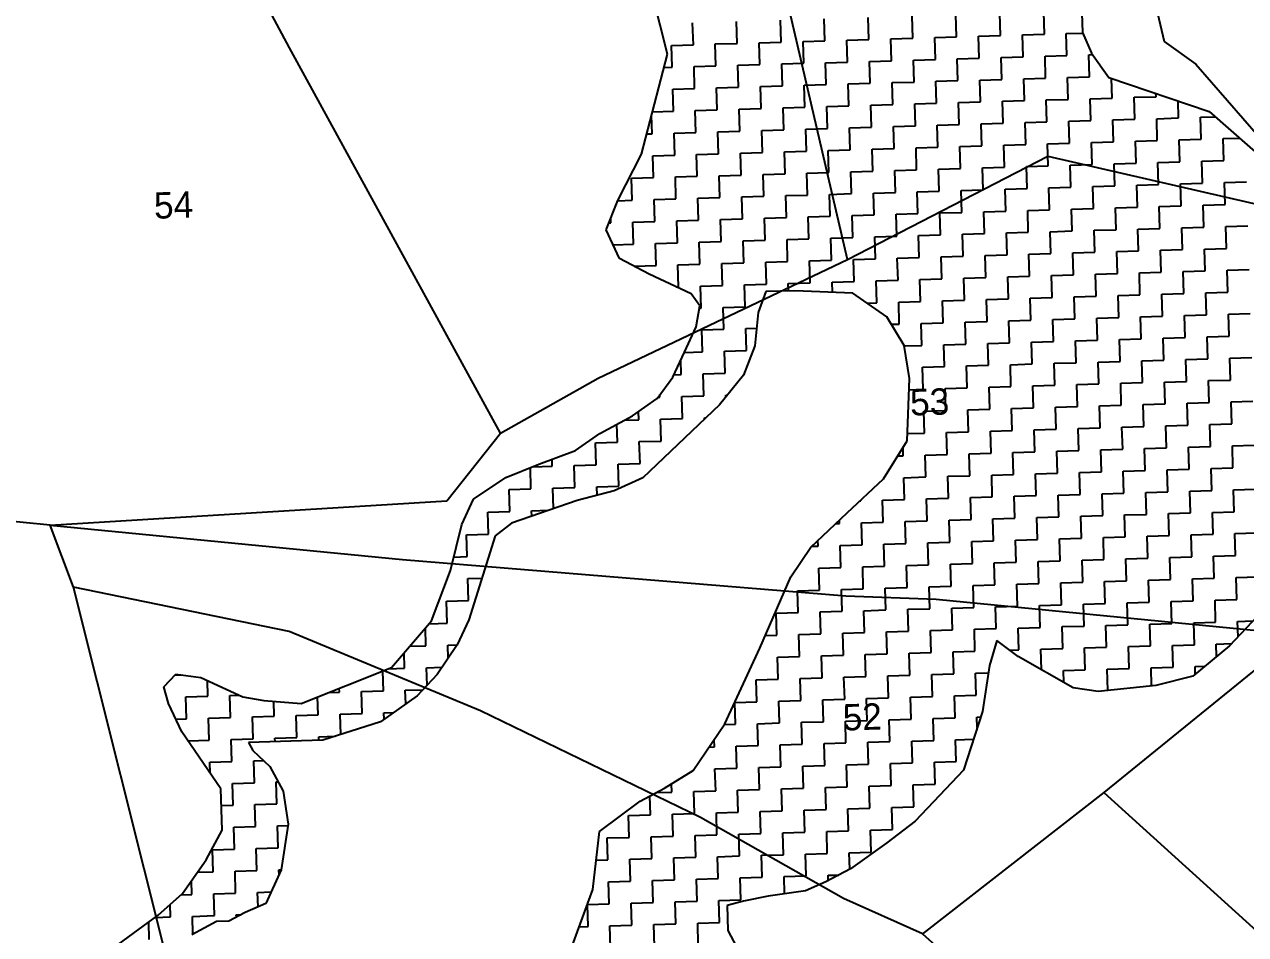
# Model space of a CAD drawing. Header units: metres. Extents: x 289662 to 290738, y 2016260 to 2018343.
# Drawn here: x 290170.6 to 290377.8, y 2017239.6 to 2017394 of the extents above; entities that cross this region are included whole.
import ezdxf
from ezdxf.enums import TextEntityAlignment as Align

# ---------------------------------------------------------------- set-up
doc = ezdxf.new("R2010")
doc.units = ezdxf.units.M
for name, color, linetype in [('POLY_HATCH', 12, 'Continuous'), ('POLY_PARCEL', 6, 'Continuous'), ('TEXT_PARCEL', 7, 'Continuous'), ('V_BOUND_LINE', 7, 'Continuous')]:
    doc.layers.add(name, color=color, linetype=linetype)
doc.styles.add('TEXT_MAP', font='', dxfattribs={"height": 2.5})
doc.styles.get('TEXT_MAP').set_extended_font_data('Kruti Dev 050')

msp = doc.modelspace()

# ---------------------------------------------------------------- linework, layer by layer
at = {"layer": 'POLY_HATCH'}
for p, q in [((290279.72, 2017389.02), (290276.53, 2017401.59)), ((290350, 2017397.58), (290350.15, 2017392.66)), ((290350.15, 2017392.66), (290351.66, 2017389.19)), ((290275.3, 2017372.01), (290279.72, 2017389.02)), ((290351.66, 2017389.19), (290354.6, 2017385.06)), ((290354.6, 2017385.06), (290371.66, 2017379.24)), ((290371.66, 2017379.24), (290381.78, 2017370.4)), ((290271.31, 2017364.15), (290275.3, 2017372.01)), ((290269.35, 2017359.17), (290271.31, 2017364.15)), ((290271.61, 2017354.31), (290269.35, 2017359.17)), ((290276.61, 2017351.65), (290271.61, 2017354.31)), ((290283.75, 2017348.35), (290276.61, 2017351.65)), ((290285.22, 2017346.28), (290283.75, 2017348.35)), ((290296.41, 2017348.73), (290295.11, 2017345.17)), ((290301.33, 2017348.87), (290296.41, 2017348.73)), ((290311.19, 2017348.47), (290301.33, 2017348.87)), ((290316.94, 2017344.42), (290311.19, 2017348.47)), ((290284.62, 2017342.75), (290285.22, 2017346.28)), ((290295.11, 2017345.17), (290294.57, 2017339.53)), ((290319.9, 2017339.58), (290316.94, 2017344.42)), ((290282.64, 2017338.47), (290284.62, 2017342.75)), ((290294.57, 2017339.53), (290292.61, 2017334.55)), ((290320.78, 2017333.98), (290319.9, 2017339.58)), ((290280.66, 2017334.19), (290282.64, 2017338.47)), ((290277.95, 2017330.59), (290280.66, 2017334.19)), ((290292.61, 2017334.55), (290288.54, 2017329.5)), ((290320.39, 2017323.42), (290320.78, 2017333.98)), ((290273.81, 2017327.65), (290277.95, 2017330.59)), ((290288.54, 2017329.5), (290275.54, 2017317.15)), ((290268.27, 2017324.67), (290273.81, 2017327.65)), ((290264.14, 2017321.74), (290268.27, 2017324.67)), ((290316.36, 2017316.97), (290320.39, 2017323.42)), ((290257.87, 2017319.44), (290264.14, 2017321.74)), ((290252.31, 2017317.16), (290257.87, 2017319.44)), ((290246.79, 2017313.48), (290252.31, 2017317.16)), ((290275.54, 2017317.15), (290270.68, 2017314.9)), ((290310.2, 2017311.16), (290316.36, 2017316.97)), ((290270.68, 2017314.9), (290264.39, 2017313.3)), ((290244.81, 2017309.2), (290246.79, 2017313.48)), ((290264.39, 2017313.3), (290253.25, 2017309.45)), ((290304.04, 2017305.35), (290310.2, 2017311.16)), ((290242.93, 2017301.41), (290244.81, 2017309.2)), ((290253.25, 2017309.45), (290250.5, 2017307.26)), ((290250.5, 2017307.26), (290246, 2017293.06)), ((290300.67, 2017300.32), (290304.04, 2017305.35)), ((290239.67, 2017292.87), (290242.93, 2017301.41)), ((290295.4, 2017288.21), (290300.67, 2017300.32)), ((290379.85, 2017293.67), (290375.08, 2017288.6)), ((290232.87, 2017284.93), (290239.67, 2017292.87)), ((290246, 2017293.06), (290244.01, 2017288.78)), ((290335.64, 2017289.53), (290334.36, 2017285.27)), ((290339.24, 2017286.83), (290335.64, 2017289.53)), ((290244.01, 2017288.78), (290240.65, 2017283.75)), ((290289.46, 2017275.37), (290295.4, 2017288.21)), ((290375.08, 2017288.6), (290368.9, 2017283.49)), ((290217.57, 2017278.84), (290232.87, 2017284.93)), ((290334.36, 2017285.27), (290333.19, 2017277.5)), ((290348.55, 2017281.48), (290339.24, 2017286.83)), ((290194.26, 2017281.66), (290196.31, 2017283.83)), ((290196.31, 2017283.83), (290200.55, 2017283.26)), ((290200.55, 2017283.26), (290204.83, 2017281.27)), ((290240.65, 2017283.75), (290237.24, 2017280.13)), ((290368.9, 2017283.49), (290362.61, 2017281.9)), ((290195.05, 2017278.87), (290194.26, 2017281.66)), ((290204.83, 2017281.27), (290207.68, 2017279.95)), ((290352.79, 2017280.9), (290348.55, 2017281.48)), ((290362.61, 2017281.9), (290352.79, 2017280.9)), ((290197.31, 2017274.01), (290195.05, 2017278.87)), ((290207.68, 2017279.95), (290211.22, 2017279.36)), ((290211.22, 2017279.36), (290217.57, 2017278.84)), ((290237.24, 2017280.13), (290231.03, 2017275.73)), ((290333.19, 2017277.5), (290329.96, 2017267.56)), ((290231.03, 2017275.73), (290221.27, 2017272.62)), ((290284.06, 2017267.47), (290289.46, 2017275.37)), ((290203.93, 2017264.37), (290197.31, 2017274.01)), ((290221.27, 2017272.62), (290208.62, 2017272.24)), ((290208.62, 2017272.24), (290209.36, 2017270.86)), ((290209.36, 2017270.86), (290212.26, 2017268.13)), ((290212.26, 2017268.13), (290214.5, 2017263.98)), ((290279.22, 2017264.51), (290284.06, 2017267.47)), ((290329.96, 2017267.56), (290325.87, 2017263.22)), ((290204.14, 2017257.34), (290203.93, 2017264.37)), ((290275.07, 2017262.28), (290279.22, 2017264.51)), ((290214.5, 2017263.98), (290215.37, 2017258.38)), ((290268.18, 2017257.15), (290275.07, 2017262.28)), ((290325.87, 2017263.22), (290321.78, 2017258.87)), ((290215.37, 2017258.38), (290214.19, 2017250.61)), ((290321.78, 2017258.87), (290316.96, 2017255.21)), ((290201.47, 2017252.34), (290204.14, 2017257.34)), ((290267.07, 2017247.27), (290268.18, 2017257.15)), ((290316.96, 2017255.21), (290310.76, 2017250.81)), ((290197.42, 2017246.59), (290201.47, 2017252.34)), ((290214.19, 2017250.61), (290211.55, 2017244.9)), ((290310.76, 2017250.81), (290306.61, 2017248.57)), ((290306.61, 2017248.57), (290303.13, 2017247.06)), ((290193.31, 2017242.95), (290197.42, 2017246.59)), ((290263.17, 2017236.6), (290267.07, 2017247.27)), ((290296.83, 2017246.17), (290292.63, 2017245.34)), ((290303.13, 2017247.06), (290296.83, 2017246.17)), ((290211.55, 2017244.9), (290208.08, 2017243.39)), ((290292.63, 2017245.34), (290289.84, 2017244.55)), ((290289.84, 2017244.55), (290289.96, 2017240.34)), ((290182.29, 2017234.88), (290193.31, 2017242.95)), ((290203.2, 2017241.84), (290199.04, 2017239.6)), ((290205.31, 2017241.9), (290203.2, 2017241.84)), ((290208.08, 2017243.39), (290205.31, 2017241.9)), ((290289.96, 2017240.34), (290292.94, 2017234.8))]:
    msp.add_line(p, q, dxfattribs=at)
at = {"layer": 'POLY_HATCH', "linetype": 'Continuous'}
for p, q in [((290299.01, 2017391.05), (290298.9, 2017394.77)), ((290306.45, 2017391.27), (290306.34, 2017395)), ((290313.9, 2017391.5), (290313.79, 2017395.22)), ((290321.34, 2017391.72), (290321.23, 2017395.44)), ((290328.79, 2017391.94), (290328.68, 2017395.66)), ((290336.23, 2017392.16), (290336.12, 2017395.89)), ((290343.68, 2017392.39), (290343.57, 2017396.11)), ((290284.12, 2017390.6), (290284, 2017394.33)), ((290291.56, 2017390.83), (290291.45, 2017394.55)), ((290280.39, 2017390.49), (290284.12, 2017390.6)), ((290287.84, 2017390.72), (290291.56, 2017390.83)), ((290287.95, 2017386.99), (290287.84, 2017390.72)), ((290295.28, 2017390.94), (290299.01, 2017391.05)), ((290295.4, 2017387.22), (290295.28, 2017390.94)), ((290302.73, 2017391.16), (290306.45, 2017391.27)), ((290302.84, 2017387.44), (290302.73, 2017391.16)), ((290310.17, 2017391.38), (290313.9, 2017391.5)), ((290310.29, 2017387.66), (290310.17, 2017391.38)), ((290317.62, 2017391.61), (290321.34, 2017391.72)), ((290317.73, 2017387.88), (290317.62, 2017391.61)), ((290325.07, 2017391.83), (290328.79, 2017391.94)), ((290325.18, 2017388.11), (290325.07, 2017391.83)), ((290332.51, 2017392.05), (290336.23, 2017392.16)), ((290332.62, 2017388.33), (290332.51, 2017392.05)), ((290339.96, 2017392.28), (290343.68, 2017392.39)), ((290340.07, 2017388.55), (290339.96, 2017392.28)), ((290347.4, 2017392.5), (290350.18, 2017392.58)), ((290347.51, 2017388.78), (290347.4, 2017392.5)), ((290280.5, 2017386.77), (290280.39, 2017390.49)), ((290336.35, 2017388.44), (290340.07, 2017388.55)), ((290343.79, 2017388.67), (290347.51, 2017388.78)), ((290343.9, 2017384.94), (290343.79, 2017388.67)), ((290351.24, 2017388.89), (290351.86, 2017388.91)), ((290351.35, 2017385.17), (290351.24, 2017388.89)), ((290279.12, 2017386.73), (290280.5, 2017386.77)), ((290284.23, 2017386.88), (290287.95, 2017386.99)), ((290284.34, 2017383.16), (290284.23, 2017386.88)), ((290291.67, 2017387.1), (290295.4, 2017387.22)), ((290291.78, 2017383.38), (290291.67, 2017387.1)), ((290299.12, 2017387.33), (290302.84, 2017387.44)), ((290299.23, 2017383.6), (290299.12, 2017387.33)), ((290306.56, 2017387.55), (290310.29, 2017387.66)), ((290306.68, 2017383.83), (290306.56, 2017387.55)), ((290314.01, 2017387.77), (290317.73, 2017387.88)), ((290314.12, 2017384.05), (290314.01, 2017387.77)), ((290321.45, 2017388), (290325.18, 2017388.11)), ((290321.57, 2017384.27), (290321.45, 2017388)), ((290328.9, 2017388.22), (290332.62, 2017388.33)), ((290329.01, 2017384.5), (290328.9, 2017388.22)), ((290336.46, 2017384.72), (290336.35, 2017388.44)), ((290325.29, 2017384.39), (290329.01, 2017384.5)), ((290325.4, 2017380.66), (290325.29, 2017384.39)), ((290332.73, 2017384.61), (290336.46, 2017384.72)), ((290332.85, 2017380.89), (290332.73, 2017384.61)), ((290340.18, 2017384.83), (290343.9, 2017384.94)), ((290340.29, 2017381.11), (290340.18, 2017384.83)), ((290347.62, 2017385.05), (290351.35, 2017385.17)), ((290347.74, 2017381.33), (290347.62, 2017385.05)), ((290355.18, 2017381.55), (290355.08, 2017384.89)), ((290280.62, 2017383.05), (290284.34, 2017383.16)), ((290280.73, 2017379.32), (290280.62, 2017383.05)), ((290288.06, 2017383.27), (290291.78, 2017383.38)), ((290288.17, 2017379.55), (290288.06, 2017383.27)), ((290295.51, 2017383.49), (290299.23, 2017383.6)), ((290295.62, 2017379.77), (290295.51, 2017383.49)), ((290302.95, 2017383.72), (290306.68, 2017383.83)), ((290303.06, 2017379.99), (290302.95, 2017383.72)), ((290310.4, 2017383.94), (290314.12, 2017384.05)), ((290310.51, 2017380.22), (290310.4, 2017383.94)), ((290317.84, 2017384.16), (290321.57, 2017384.27)), ((290317.95, 2017380.44), (290317.84, 2017384.16)), ((290362.63, 2017381.78), (290362.61, 2017382.32)), ((290306.79, 2017380.11), (290310.51, 2017380.22)), ((290314.23, 2017380.33), (290317.95, 2017380.44)), ((290314.34, 2017376.61), (290314.23, 2017380.33)), ((290321.68, 2017380.55), (290325.4, 2017380.66)), ((290321.79, 2017376.83), (290321.68, 2017380.55)), ((290329.12, 2017380.77), (290332.85, 2017380.89)), ((290329.23, 2017377.05), (290329.12, 2017380.77)), ((290336.57, 2017381), (290340.29, 2017381.11)), ((290336.68, 2017377.27), (290336.57, 2017381)), ((290344.01, 2017381.22), (290347.74, 2017381.33)), ((290344.12, 2017377.5), (290344.01, 2017381.22)), ((290351.46, 2017381.44), (290355.18, 2017381.55)), ((290351.57, 2017377.72), (290351.46, 2017381.44)), ((290358.9, 2017381.67), (290362.63, 2017381.78)), ((290359.02, 2017377.94), (290358.9, 2017381.67)), ((290366.46, 2017378.17), (290366.37, 2017381.04)), ((290277.12, 2017375.49), (290277.02, 2017378.64)), ((290277.17, 2017379.22), (290280.73, 2017379.32)), ((290284.45, 2017379.44), (290288.17, 2017379.55)), ((290284.56, 2017375.71), (290284.45, 2017379.44)), ((290291.9, 2017379.66), (290295.62, 2017379.77)), ((290292.01, 2017375.94), (290291.9, 2017379.66)), ((290299.34, 2017379.88), (290303.06, 2017379.99)), ((290299.45, 2017376.16), (290299.34, 2017379.88)), ((290306.9, 2017376.38), (290306.79, 2017380.11)), ((290362.74, 2017378.05), (290366.46, 2017378.17)), ((290370.18, 2017378.28), (290372.67, 2017378.35)), ((290370.3, 2017374.55), (290370.18, 2017378.28)), ((290295.73, 2017376.05), (290299.45, 2017376.16)), ((290295.84, 2017372.33), (290295.73, 2017376.05)), ((290303.18, 2017376.27), (290306.9, 2017376.38)), ((290303.29, 2017372.55), (290303.18, 2017376.27)), ((290310.62, 2017376.49), (290314.34, 2017376.61)), ((290310.73, 2017372.77), (290310.62, 2017376.49)), ((290318.07, 2017376.72), (290321.79, 2017376.83)), ((290318.18, 2017372.99), (290318.07, 2017376.72)), ((290325.51, 2017376.94), (290329.23, 2017377.05)), ((290325.62, 2017373.22), (290325.51, 2017376.94)), ((290332.96, 2017377.16), (290336.68, 2017377.27)), ((290333.07, 2017373.44), (290332.96, 2017377.16)), ((290340.4, 2017377.39), (290344.12, 2017377.5)), ((290340.51, 2017373.66), (290340.4, 2017377.39)), ((290347.85, 2017377.61), (290351.57, 2017377.72)), ((290347.96, 2017373.89), (290347.85, 2017377.61)), ((290355.29, 2017377.83), (290359.02, 2017377.94)), ((290355.4, 2017374.11), (290355.29, 2017377.83)), ((290362.85, 2017374.33), (290362.74, 2017378.05)), ((290276.2, 2017375.46), (290277.12, 2017375.49)), ((290280.84, 2017375.6), (290284.56, 2017375.71)), ((290280.95, 2017371.88), (290280.84, 2017375.6)), ((290288.28, 2017375.82), (290292.01, 2017375.94)), ((290288.4, 2017372.1), (290288.28, 2017375.82)), ((290351.68, 2017374), (290355.4, 2017374.11)), ((290351.79, 2017370.27), (290351.68, 2017374)), ((290359.13, 2017374.22), (290362.85, 2017374.33)), ((290359.24, 2017370.5), (290359.13, 2017374.22)), ((290366.57, 2017374.44), (290370.3, 2017374.55)), ((290366.68, 2017370.72), (290366.57, 2017374.44)), ((290374.02, 2017374.67), (290376.79, 2017374.75)), ((290374.13, 2017370.94), (290374.02, 2017374.67)), ((290284.67, 2017371.99), (290288.4, 2017372.1)), ((290284.78, 2017368.27), (290284.67, 2017371.99)), ((290292.12, 2017372.21), (290295.84, 2017372.33)), ((290292.23, 2017368.49), (290292.12, 2017372.21)), ((290299.56, 2017372.44), (290303.29, 2017372.55)), ((290299.68, 2017368.71), (290299.56, 2017372.44)), ((290307.01, 2017372.66), (290310.73, 2017372.77)), ((290307.12, 2017368.94), (290307.01, 2017372.66)), ((290314.45, 2017372.88), (290318.18, 2017372.99)), ((290314.57, 2017369.16), (290314.45, 2017372.88)), ((290321.9, 2017373.11), (290325.62, 2017373.22)), ((290322.01, 2017369.38), (290321.9, 2017373.11)), ((290329.35, 2017373.33), (290333.07, 2017373.44)), ((290329.46, 2017369.61), (290329.35, 2017373.33)), ((290336.79, 2017373.55), (290340.51, 2017373.66)), ((290336.9, 2017369.83), (290336.79, 2017373.55)), ((290344.24, 2017373.77), (290347.96, 2017373.89)), ((290344.35, 2017370.05), (290344.24, 2017373.77)), ((290277.23, 2017371.77), (290280.95, 2017371.88)), ((290277.34, 2017368.05), (290277.23, 2017371.77)), ((290333.18, 2017369.72), (290336.9, 2017369.83)), ((290340.63, 2017369.94), (290344.35, 2017370.05)), ((290340.74, 2017366.22), (290340.63, 2017369.94)), ((290348.07, 2017370.16), (290351.79, 2017370.27)), ((290348.18, 2017366.44), (290348.07, 2017370.16)), ((290355.52, 2017370.39), (290359.24, 2017370.5)), ((290355.63, 2017366.66), (290355.52, 2017370.39)), ((290362.96, 2017370.61), (290366.68, 2017370.72)), ((290363.07, 2017366.89), (290362.96, 2017370.61)), ((290370.41, 2017370.83), (290374.13, 2017370.94)), ((290370.52, 2017367.11), (290370.41, 2017370.83)), ((290273.62, 2017367.93), (290277.34, 2017368.05)), ((290273.73, 2017364.21), (290273.62, 2017367.93)), ((290281.06, 2017368.16), (290284.78, 2017368.27)), ((290281.17, 2017364.43), (290281.06, 2017368.16)), ((290288.51, 2017368.38), (290292.23, 2017368.49)), ((290288.62, 2017364.66), (290288.51, 2017368.38)), ((290295.95, 2017368.6), (290299.68, 2017368.71)), ((290296.06, 2017364.88), (290295.95, 2017368.6)), ((290303.4, 2017368.83), (290307.12, 2017368.94)), ((290303.51, 2017365.1), (290303.4, 2017368.83)), ((290310.84, 2017369.05), (290314.57, 2017369.16)), ((290310.96, 2017365.33), (290310.84, 2017369.05)), ((290318.29, 2017369.27), (290322.01, 2017369.38)), ((290318.4, 2017365.55), (290318.29, 2017369.27)), ((290325.73, 2017369.49), (290329.46, 2017369.61)), ((290325.85, 2017365.77), (290325.73, 2017369.49)), ((290333.29, 2017365.99), (290333.18, 2017369.72)), ((290322.12, 2017365.66), (290325.85, 2017365.77)), ((290329.57, 2017365.88), (290333.29, 2017365.99)), ((290329.68, 2017362.16), (290329.57, 2017365.88)), ((290337.01, 2017366.11), (290340.74, 2017366.22)), ((290337.13, 2017362.38), (290337.01, 2017366.11)), ((290344.46, 2017366.33), (290348.18, 2017366.44)), ((290344.57, 2017362.61), (290344.46, 2017366.33)), ((290351.9, 2017366.55), (290355.63, 2017366.66)), ((290352.02, 2017362.83), (290351.9, 2017366.55)), ((290359.35, 2017366.77), (290363.07, 2017366.89)), ((290359.46, 2017363.05), (290359.35, 2017366.77)), ((290366.8, 2017367), (290370.52, 2017367.11)), ((290366.91, 2017363.28), (290366.8, 2017367)), ((290374.24, 2017367.22), (290377.96, 2017367.33)), ((290374.35, 2017363.5), (290374.24, 2017367.22)), ((290271.31, 2017364.14), (290273.73, 2017364.21)), ((290277.45, 2017364.32), (290281.17, 2017364.43)), ((290277.56, 2017360.6), (290277.45, 2017364.32)), ((290284.9, 2017364.55), (290288.62, 2017364.66)), ((290285.01, 2017360.82), (290284.9, 2017364.55)), ((290292.34, 2017364.77), (290296.06, 2017364.88)), ((290292.45, 2017361.05), (290292.34, 2017364.77)), ((290299.79, 2017364.99), (290303.51, 2017365.1)), ((290299.9, 2017361.27), (290299.79, 2017364.99)), ((290307.23, 2017365.21), (290310.96, 2017365.33)), ((290307.34, 2017361.49), (290307.23, 2017365.21)), ((290314.68, 2017365.44), (290318.4, 2017365.55)), ((290314.79, 2017361.71), (290314.68, 2017365.44)), ((290322.23, 2017361.94), (290322.12, 2017365.66)), ((290311.07, 2017361.6), (290314.79, 2017361.71)), ((290311.18, 2017357.88), (290311.07, 2017361.6)), ((290318.51, 2017361.83), (290322.23, 2017361.94)), ((290318.62, 2017358.1), (290318.51, 2017361.83)), ((290325.96, 2017362.05), (290329.68, 2017362.16)), ((290326.07, 2017358.33), (290325.96, 2017362.05)), ((290333.4, 2017362.27), (290337.13, 2017362.38)), ((290333.51, 2017358.55), (290333.4, 2017362.27)), ((290340.85, 2017362.49), (290344.57, 2017362.61)), ((290340.96, 2017358.77), (290340.85, 2017362.49)), ((290348.29, 2017362.72), (290352.02, 2017362.83)), ((290348.4, 2017359), (290348.29, 2017362.72)), ((290355.74, 2017362.94), (290359.46, 2017363.05)), ((290355.85, 2017359.22), (290355.74, 2017362.94)), ((290363.18, 2017363.16), (290366.91, 2017363.28)), ((290363.3, 2017359.44), (290363.18, 2017363.16)), ((290370.63, 2017363.39), (290374.35, 2017363.5)), ((290370.74, 2017359.66), (290370.63, 2017363.39)), ((290269.82, 2017360.37), (290270.12, 2017360.38)), ((290270.12, 2017360.38), (290270.1, 2017361.06)), ((290273.84, 2017360.49), (290277.56, 2017360.6)), ((290273.95, 2017356.77), (290273.84, 2017360.49)), ((290281.29, 2017360.71), (290285.01, 2017360.82)), ((290281.4, 2017356.99), (290281.29, 2017360.71)), ((290288.73, 2017360.93), (290292.45, 2017361.05)), ((290288.84, 2017357.21), (290288.73, 2017360.93)), ((290296.18, 2017361.16), (290299.9, 2017361.27)), ((290296.29, 2017357.43), (290296.18, 2017361.16)), ((290303.62, 2017361.38), (290307.34, 2017361.49)), ((290303.73, 2017357.66), (290303.62, 2017361.38)), ((290367.02, 2017359.55), (290370.74, 2017359.66)), ((290367.13, 2017355.83), (290367.02, 2017359.55)), ((290374.46, 2017359.78), (290378.19, 2017359.89)), ((290374.58, 2017356.05), (290374.46, 2017359.78)), ((290292.56, 2017357.32), (290296.29, 2017357.43)), ((290300.01, 2017357.55), (290303.73, 2017357.66)), ((290300.12, 2017353.82), (290300.01, 2017357.55)), ((290307.46, 2017357.77), (290311.18, 2017357.88)), ((290307.57, 2017354.05), (290307.46, 2017357.77)), ((290314.9, 2017357.99), (290318.62, 2017358.1)), ((290315.01, 2017354.27), (290314.9, 2017357.99)), ((290322.35, 2017358.21), (290326.07, 2017358.33)), ((290322.46, 2017354.49), (290322.35, 2017358.21)), ((290329.79, 2017358.44), (290333.51, 2017358.55)), ((290329.9, 2017354.72), (290329.79, 2017358.44)), ((290337.24, 2017358.66), (290340.96, 2017358.77)), ((290337.35, 2017354.94), (290337.24, 2017358.66)), ((290344.68, 2017358.88), (290348.4, 2017359)), ((290344.79, 2017355.16), (290344.68, 2017358.88)), ((290352.13, 2017359.11), (290355.85, 2017359.22)), ((290352.24, 2017355.38), (290352.13, 2017359.11)), ((290359.57, 2017359.33), (290363.3, 2017359.44)), ((290359.68, 2017355.61), (290359.57, 2017359.33)), ((290270.52, 2017356.66), (290273.95, 2017356.77)), ((290277.67, 2017356.88), (290281.4, 2017356.99)), ((290277.79, 2017353.15), (290277.67, 2017356.88)), ((290285.12, 2017357.1), (290288.84, 2017357.21)), ((290285.23, 2017353.38), (290285.12, 2017357.1)), ((290292.68, 2017353.6), (290292.56, 2017357.32)), ((290348.52, 2017355.27), (290352.24, 2017355.38)), ((290355.96, 2017355.5), (290359.68, 2017355.61)), ((290356.07, 2017351.77), (290355.96, 2017355.5)), ((290363.41, 2017355.72), (290367.13, 2017355.83)), ((290363.52, 2017352), (290363.41, 2017355.72)), ((290370.85, 2017355.94), (290374.58, 2017356.05)), ((290370.96, 2017352.22), (290370.85, 2017355.94)), ((290281.51, 2017353.27), (290285.23, 2017353.38)), ((290281.62, 2017349.54), (290281.51, 2017353.27)), ((290288.95, 2017353.49), (290292.68, 2017353.6)), ((290289.06, 2017349.77), (290288.95, 2017353.49)), ((290296.4, 2017353.71), (290300.12, 2017353.82)), ((290296.51, 2017349.99), (290296.4, 2017353.71)), ((290303.84, 2017353.93), (290307.57, 2017354.05)), ((290303.96, 2017350.21), (290303.84, 2017353.93)), ((290311.29, 2017354.16), (290315.01, 2017354.27)), ((290311.4, 2017350.44), (290311.29, 2017354.16)), ((290318.73, 2017354.38), (290322.46, 2017354.49)), ((290318.85, 2017350.66), (290318.73, 2017354.38)), ((290326.18, 2017354.6), (290329.9, 2017354.72)), ((290326.29, 2017350.88), (290326.18, 2017354.6)), ((290333.63, 2017354.83), (290337.35, 2017354.94)), ((290333.74, 2017351.1), (290333.63, 2017354.83)), ((290341.07, 2017355.05), (290344.79, 2017355.16)), ((290341.18, 2017351.33), (290341.07, 2017355.05)), ((290348.63, 2017351.55), (290348.52, 2017355.27)), ((290274.06, 2017353.04), (290277.79, 2017353.15)), ((290274.06, 2017353.01), (290274.06, 2017353.04)), ((290337.46, 2017351.22), (290341.18, 2017351.33)), ((290337.57, 2017347.49), (290337.46, 2017351.22)), ((290344.91, 2017351.44), (290348.63, 2017351.55)), ((290345.02, 2017347.72), (290344.91, 2017351.44)), ((290352.35, 2017351.66), (290356.07, 2017351.77)), ((290352.46, 2017347.94), (290352.35, 2017351.66)), ((290359.8, 2017351.88), (290363.52, 2017352)), ((290359.91, 2017348.16), (290359.8, 2017351.88)), ((290367.24, 2017352.11), (290370.96, 2017352.22)), ((290367.35, 2017348.38), (290367.24, 2017352.11)), ((290374.69, 2017352.33), (290378.41, 2017352.44)), ((290374.8, 2017348.61), (290374.69, 2017352.33)), ((290281.2, 2017349.53), (290281.62, 2017349.54)), ((290285.34, 2017349.65), (290289.06, 2017349.77)), ((290285.45, 2017345.93), (290285.34, 2017349.65)), ((290292.79, 2017349.88), (290296.51, 2017349.99)), ((290292.9, 2017346.15), (290292.79, 2017349.88)), ((290300.23, 2017350.1), (290303.96, 2017350.21)), ((290300.27, 2017348.84), (290300.23, 2017350.1)), ((290307.68, 2017350.32), (290311.4, 2017350.44)), ((290307.73, 2017348.61), (290307.68, 2017350.32)), ((290315.12, 2017350.55), (290318.85, 2017350.66)), ((290315.24, 2017346.82), (290315.12, 2017350.55)), ((290322.57, 2017350.77), (290326.29, 2017350.88)), ((290322.68, 2017347.05), (290322.57, 2017350.77)), ((290330.01, 2017350.99), (290333.74, 2017351.1)), ((290330.13, 2017347.27), (290330.01, 2017350.99)), ((290318.96, 2017346.94), (290322.68, 2017347.05)), ((290326.4, 2017347.16), (290330.13, 2017347.27)), ((290326.51, 2017343.44), (290326.4, 2017347.16)), ((290333.85, 2017347.38), (290337.57, 2017347.49)), ((290333.96, 2017343.66), (290333.85, 2017347.38)), ((290341.29, 2017347.6), (290345.02, 2017347.72)), ((290341.41, 2017343.88), (290341.29, 2017347.6)), ((290348.74, 2017347.83), (290352.46, 2017347.94)), ((290348.85, 2017344.1), (290348.74, 2017347.83)), ((290356.18, 2017348.05), (290359.91, 2017348.16)), ((290356.3, 2017344.33), (290356.18, 2017348.05)), ((290363.63, 2017348.27), (290367.35, 2017348.38)), ((290363.74, 2017344.55), (290363.63, 2017348.27)), ((290371.08, 2017348.5), (290374.8, 2017348.61)), ((290371.19, 2017344.77), (290371.08, 2017348.5)), ((290285.16, 2017345.92), (290285.45, 2017345.93)), ((290289.18, 2017346.04), (290292.9, 2017346.15)), ((290289.29, 2017342.32), (290289.18, 2017346.04)), ((290313.6, 2017346.77), (290315.24, 2017346.82)), ((290319.07, 2017343.21), (290318.96, 2017346.94)), ((290374.91, 2017344.88), (290378.63, 2017345)), ((290317.71, 2017343.17), (290319.07, 2017343.21)), ((290322.79, 2017343.32), (290326.51, 2017343.44)), ((290322.9, 2017339.6), (290322.79, 2017343.32)), ((290330.24, 2017343.55), (290333.96, 2017343.66)), ((290330.35, 2017339.82), (290330.24, 2017343.55)), ((290337.68, 2017343.77), (290341.41, 2017343.88)), ((290337.79, 2017340.05), (290337.68, 2017343.77)), ((290345.13, 2017343.99), (290348.85, 2017344.1)), ((290345.24, 2017340.27), (290345.13, 2017343.99)), ((290352.57, 2017344.22), (290356.3, 2017344.33)), ((290352.69, 2017340.49), (290352.57, 2017344.22)), ((290360.02, 2017344.44), (290363.74, 2017344.55)), ((290360.13, 2017340.72), (290360.02, 2017344.44)), ((290367.46, 2017344.66), (290371.19, 2017344.77)), ((290367.58, 2017340.94), (290367.46, 2017344.66)), ((290375.02, 2017341.16), (290374.91, 2017344.88)), ((290285.57, 2017342.21), (290289.29, 2017342.32)), ((290285.68, 2017338.49), (290285.57, 2017342.21)), ((290293.01, 2017342.43), (290294.85, 2017342.49)), ((290293.12, 2017338.71), (290293.01, 2017342.43)), ((290363.85, 2017340.83), (290367.58, 2017340.94)), ((290363.96, 2017337.1), (290363.85, 2017340.83)), ((290371.3, 2017341.05), (290375.02, 2017341.16)), ((290371.41, 2017337.33), (290371.3, 2017341.05)), ((290319.92, 2017339.51), (290322.9, 2017339.6)), ((290326.63, 2017339.71), (290330.35, 2017339.82)), ((290326.74, 2017335.99), (290326.63, 2017339.71)), ((290334.07, 2017339.94), (290337.79, 2017340.05)), ((290334.18, 2017336.21), (290334.07, 2017339.94)), ((290341.52, 2017340.16), (290345.24, 2017340.27)), ((290341.63, 2017336.44), (290341.52, 2017340.16)), ((290348.96, 2017340.38), (290352.69, 2017340.49)), ((290349.07, 2017336.66), (290348.96, 2017340.38)), ((290356.41, 2017340.6), (290360.13, 2017340.72)), ((290356.52, 2017336.88), (290356.41, 2017340.6)), ((290282.07, 2017334.65), (290281.99, 2017337.07)), ((290282.61, 2017338.39), (290285.68, 2017338.49)), ((290289.4, 2017338.6), (290293.12, 2017338.71)), ((290289.51, 2017334.88), (290289.4, 2017338.6)), ((290352.8, 2017336.77), (290356.52, 2017336.88)), ((290352.91, 2017333.05), (290352.8, 2017336.77)), ((290360.24, 2017336.99), (290363.96, 2017337.1)), ((290360.35, 2017333.27), (290360.24, 2017336.99)), ((290367.69, 2017337.22), (290371.41, 2017337.33)), ((290367.8, 2017333.49), (290367.69, 2017337.22)), ((290375.13, 2017337.44), (290378.86, 2017337.55)), ((290375.24, 2017333.72), (290375.13, 2017337.44)), ((290280.85, 2017334.62), (290282.07, 2017334.65)), ((290285.79, 2017334.76), (290289.51, 2017334.88)), ((290285.9, 2017331.04), (290285.79, 2017334.76)), ((290323.01, 2017335.88), (290326.74, 2017335.99)), ((290323.13, 2017332.16), (290323.01, 2017335.88)), ((290330.46, 2017336.1), (290334.18, 2017336.21)), ((290330.57, 2017332.38), (290330.46, 2017336.1)), ((290337.91, 2017336.32), (290341.63, 2017336.44)), ((290338.02, 2017332.6), (290337.91, 2017336.32)), ((290345.35, 2017336.55), (290349.07, 2017336.66)), ((290345.46, 2017332.82), (290345.35, 2017336.55)), ((290334.29, 2017332.49), (290338.02, 2017332.6)), ((290341.74, 2017332.71), (290345.46, 2017332.82)), ((290341.85, 2017328.99), (290341.74, 2017332.71)), ((290349.19, 2017332.94), (290352.91, 2017333.05)), ((290349.3, 2017329.21), (290349.19, 2017332.94)), ((290356.63, 2017333.16), (290360.35, 2017333.27)), ((290356.74, 2017329.44), (290356.63, 2017333.16)), ((290364.08, 2017333.38), (290367.8, 2017333.49)), ((290364.19, 2017329.66), (290364.08, 2017333.38)), ((290371.52, 2017333.61), (290375.24, 2017333.72)), ((290371.63, 2017329.88), (290371.52, 2017333.61)), ((290278.11, 2017330.81), (290278.45, 2017330.82)), ((290278.45, 2017330.82), (290278.44, 2017331.24)), ((290282.18, 2017330.93), (290285.9, 2017331.04)), ((290282.29, 2017327.21), (290282.18, 2017330.93)), ((290289.62, 2017331.15), (290289.88, 2017331.16)), ((290289.63, 2017330.86), (290289.62, 2017331.15)), ((290320.71, 2017332.08), (290323.13, 2017332.16)), ((290326.85, 2017332.27), (290330.57, 2017332.38)), ((290326.96, 2017328.54), (290326.85, 2017332.27)), ((290334.41, 2017328.77), (290334.29, 2017332.49)), ((290323.24, 2017328.43), (290326.96, 2017328.54)), ((290323.35, 2017324.71), (290323.24, 2017328.43)), ((290330.68, 2017328.66), (290334.41, 2017328.77)), ((290330.79, 2017324.93), (290330.68, 2017328.66)), ((290338.13, 2017328.88), (290341.85, 2017328.99)), ((290338.24, 2017325.16), (290338.13, 2017328.88)), ((290345.57, 2017329.1), (290349.3, 2017329.21)), ((290345.69, 2017325.38), (290345.57, 2017329.1)), ((290353.02, 2017329.33), (290356.74, 2017329.44)), ((290353.13, 2017325.6), (290353.02, 2017329.33)), ((290360.46, 2017329.55), (290364.19, 2017329.66)), ((290360.58, 2017325.83), (290360.46, 2017329.55)), ((290367.91, 2017329.77), (290371.63, 2017329.88)), ((290368.02, 2017326.05), (290367.91, 2017329.77)), ((290375.36, 2017329.99), (290379.08, 2017330.11)), ((290375.47, 2017326.27), (290375.36, 2017329.99)), ((290272.44, 2017326.91), (290274.84, 2017326.98)), ((290274.84, 2017326.98), (290274.8, 2017328.35)), ((290278.57, 2017327.1), (290282.29, 2017327.21)), ((290278.68, 2017323.37), (290278.57, 2017327.1)), ((290286.01, 2017327.32), (290286.25, 2017327.33)), ((290286.02, 2017327.11), (290286.01, 2017327.32)), ((290271.23, 2017323.15), (290271.14, 2017326.21)), ((290320.43, 2017324.62), (290323.35, 2017324.71)), ((290327.07, 2017324.82), (290330.79, 2017324.93)), ((290327.18, 2017321.1), (290327.07, 2017324.82)), ((290334.52, 2017325.05), (290338.24, 2017325.16)), ((290334.63, 2017321.32), (290334.52, 2017325.05)), ((290341.96, 2017325.27), (290345.69, 2017325.38)), ((290342.07, 2017321.55), (290341.96, 2017325.27)), ((290349.41, 2017325.49), (290353.13, 2017325.6)), ((290349.52, 2017321.77), (290349.41, 2017325.49)), ((290356.85, 2017325.71), (290360.58, 2017325.83)), ((290356.97, 2017321.99), (290356.85, 2017325.71)), ((290364.3, 2017325.94), (290368.02, 2017326.05)), ((290364.41, 2017322.21), (290364.3, 2017325.94)), ((290371.74, 2017326.16), (290375.47, 2017326.27)), ((290371.86, 2017322.44), (290371.74, 2017326.16)), ((290267.51, 2017323.04), (290271.23, 2017323.15)), ((290267.62, 2017319.32), (290267.51, 2017323.04)), ((290274.95, 2017323.26), (290278.68, 2017323.37)), ((290275.07, 2017319.54), (290274.95, 2017323.26)), ((290319.74, 2017320.88), (290319.7, 2017322.31)), ((290360.69, 2017322.1), (290364.41, 2017322.21)), ((290368.13, 2017322.33), (290371.86, 2017322.44)), ((290368.24, 2017318.6), (290368.13, 2017322.33)), ((290375.58, 2017322.55), (290379.3, 2017322.66)), ((290375.69, 2017318.83), (290375.58, 2017322.55)), ((290260.18, 2017319.09), (290260.14, 2017320.27)), ((290318.78, 2017320.85), (290319.74, 2017320.88)), ((290323.46, 2017320.99), (290327.18, 2017321.1)), ((290323.57, 2017317.27), (290323.46, 2017320.99)), ((290330.91, 2017321.21), (290334.63, 2017321.32)), ((290331.02, 2017317.49), (290330.91, 2017321.21)), ((290338.35, 2017321.43), (290342.07, 2017321.55)), ((290338.46, 2017317.71), (290338.35, 2017321.43)), ((290345.8, 2017321.66), (290349.52, 2017321.77)), ((290345.91, 2017317.93), (290345.8, 2017321.66)), ((290353.24, 2017321.88), (290356.97, 2017321.99)), ((290353.35, 2017318.16), (290353.24, 2017321.88)), ((290360.8, 2017318.38), (290360.69, 2017322.1)), ((290256.56, 2017315.26), (290256.46, 2017318.86)), ((290256.78, 2017318.99), (290260.18, 2017319.09)), ((290263.9, 2017319.2), (290267.62, 2017319.32)), ((290264.01, 2017315.48), (290263.9, 2017319.2)), ((290271.34, 2017319.43), (290275.07, 2017319.54)), ((290271.45, 2017315.7), (290271.34, 2017319.43)), ((290349.63, 2017318.05), (290353.35, 2017318.16)), ((290349.74, 2017314.32), (290349.63, 2017318.05)), ((290357.08, 2017318.27), (290360.8, 2017318.38)), ((290357.19, 2017314.55), (290357.08, 2017318.27)), ((290364.52, 2017318.49), (290368.24, 2017318.6)), ((290364.63, 2017314.77), (290364.52, 2017318.49)), ((290371.97, 2017318.71), (290375.69, 2017318.83)), ((290372.08, 2017314.99), (290371.97, 2017318.71)), ((290319.85, 2017317.15), (290323.57, 2017317.27)), ((290319.96, 2017313.43), (290319.85, 2017317.15)), ((290327.3, 2017317.38), (290331.02, 2017317.49)), ((290327.41, 2017313.65), (290327.3, 2017317.38)), ((290334.74, 2017317.6), (290338.46, 2017317.71)), ((290334.85, 2017313.88), (290334.74, 2017317.6)), ((290342.19, 2017317.82), (290345.91, 2017317.93)), ((290342.3, 2017314.1), (290342.19, 2017317.82)), ((290252.84, 2017315.15), (290256.56, 2017315.26)), ((290252.95, 2017311.42), (290252.84, 2017315.15)), ((290260.29, 2017315.37), (290264.01, 2017315.48)), ((290260.39, 2017311.92), (290260.29, 2017315.37)), ((290267.73, 2017315.59), (290271.45, 2017315.7)), ((290267.77, 2017314.16), (290267.73, 2017315.59)), ((290331.13, 2017313.77), (290334.85, 2017313.88)), ((290338.57, 2017313.99), (290342.3, 2017314.1)), ((290338.69, 2017310.27), (290338.57, 2017313.99)), ((290346.02, 2017314.21), (290349.74, 2017314.32)), ((290346.13, 2017310.49), (290346.02, 2017314.21)), ((290353.47, 2017314.43), (290357.19, 2017314.55)), ((290353.58, 2017310.71), (290353.47, 2017314.43)), ((290360.91, 2017314.66), (290364.63, 2017314.77)), ((290361.02, 2017310.93), (290360.91, 2017314.66)), ((290368.36, 2017314.88), (290372.08, 2017314.99)), ((290368.47, 2017311.16), (290368.36, 2017314.88)), ((290375.8, 2017315.1), (290379.52, 2017315.21)), ((290375.91, 2017311.38), (290375.8, 2017315.1)), ((290312.37, 2017313.2), (290312.52, 2017313.21)), ((290312.52, 2017313.21), (290312.51, 2017313.34)), ((290316.24, 2017313.32), (290319.96, 2017313.43)), ((290316.35, 2017309.6), (290316.24, 2017313.32)), ((290323.68, 2017313.54), (290327.41, 2017313.65)), ((290323.8, 2017309.82), (290323.68, 2017313.54)), ((290331.24, 2017310.04), (290331.13, 2017313.77)), ((290249.23, 2017311.31), (290252.95, 2017311.42)), ((290249.34, 2017307.59), (290249.23, 2017311.31)), ((290256.68, 2017311.54), (290259.53, 2017311.62)), ((290256.7, 2017310.65), (290256.68, 2017311.54)), ((290308.9, 2017309.37), (290308.89, 2017309.92)), ((290320.07, 2017309.71), (290323.8, 2017309.82)), ((290327.52, 2017309.93), (290331.24, 2017310.04)), ((290327.63, 2017306.21), (290327.52, 2017309.93)), ((290334.96, 2017310.15), (290338.69, 2017310.27)), ((290335.07, 2017306.43), (290334.96, 2017310.15)), ((290342.41, 2017310.38), (290346.13, 2017310.49)), ((290342.52, 2017306.65), (290342.41, 2017310.38)), ((290349.85, 2017310.6), (290353.58, 2017310.71)), ((290349.97, 2017306.88), (290349.85, 2017310.6)), ((290357.3, 2017310.82), (290361.02, 2017310.93)), ((290357.41, 2017307.1), (290357.3, 2017310.82)), ((290364.74, 2017311.05), (290368.47, 2017311.16)), ((290364.86, 2017307.32), (290364.74, 2017311.05)), ((290372.19, 2017311.27), (290375.91, 2017311.38)), ((290372.3, 2017307.55), (290372.19, 2017311.27)), ((290308.29, 2017309.36), (290308.9, 2017309.37)), ((290312.63, 2017309.49), (290316.35, 2017309.6)), ((290312.74, 2017305.76), (290312.63, 2017309.49)), ((290320.18, 2017305.99), (290320.07, 2017309.71)), ((290376.02, 2017307.66), (290379.75, 2017307.77)), ((290376.14, 2017303.94), (290376.02, 2017307.66)), ((290245.62, 2017307.48), (290249.34, 2017307.59)), ((290245.73, 2017303.76), (290245.62, 2017307.48)), ((290305.29, 2017305.54), (290305.26, 2017306.5)), ((290309.02, 2017305.65), (290312.74, 2017305.76)), ((290309.13, 2017301.93), (290309.02, 2017305.65)), ((290316.46, 2017305.87), (290320.18, 2017305.99)), ((290316.57, 2017302.15), (290316.46, 2017305.87)), ((290323.91, 2017306.1), (290327.63, 2017306.21)), ((290324.02, 2017302.37), (290323.91, 2017306.1)), ((290331.35, 2017306.32), (290335.07, 2017306.43)), ((290331.46, 2017302.6), (290331.35, 2017306.32)), ((290338.8, 2017306.54), (290342.52, 2017306.65)), ((290338.91, 2017302.82), (290338.8, 2017306.54)), ((290346.24, 2017306.77), (290349.97, 2017306.88)), ((290346.35, 2017303.04), (290346.24, 2017306.77)), ((290353.69, 2017306.99), (290357.41, 2017307.1)), ((290353.8, 2017303.27), (290353.69, 2017306.99)), ((290361.13, 2017307.21), (290364.86, 2017307.32)), ((290361.25, 2017303.49), (290361.13, 2017307.21)), ((290368.58, 2017307.43), (290372.3, 2017307.55)), ((290368.69, 2017303.71), (290368.58, 2017307.43)), ((290243.48, 2017303.69), (290245.73, 2017303.76)), ((290304.21, 2017305.51), (290305.29, 2017305.54)), ((290364.97, 2017303.6), (290368.69, 2017303.71)), ((290365.08, 2017299.88), (290364.97, 2017303.6)), ((290372.41, 2017303.82), (290376.14, 2017303.94)), ((290372.52, 2017300.1), (290372.41, 2017303.82)), ((290301.6, 2017301.7), (290301.68, 2017301.71)), ((290301.68, 2017301.71), (290301.68, 2017301.82)), ((290305.4, 2017301.82), (290309.13, 2017301.93)), ((290305.52, 2017298.09), (290305.4, 2017301.82)), ((290312.85, 2017302.04), (290316.57, 2017302.15)), ((290312.96, 2017298.32), (290312.85, 2017302.04)), ((290320.3, 2017302.26), (290324.02, 2017302.37)), ((290320.41, 2017298.54), (290320.3, 2017302.26)), ((290327.74, 2017302.49), (290331.46, 2017302.6)), ((290327.85, 2017298.76), (290327.74, 2017302.49)), ((290335.19, 2017302.71), (290338.91, 2017302.82)), ((290335.3, 2017298.99), (290335.19, 2017302.71)), ((290342.63, 2017302.93), (290346.35, 2017303.04)), ((290342.74, 2017299.21), (290342.63, 2017302.93)), ((290350.08, 2017303.15), (290353.8, 2017303.27)), ((290350.19, 2017299.43), (290350.08, 2017303.15)), ((290357.52, 2017303.38), (290361.25, 2017303.49)), ((290357.63, 2017299.66), (290357.52, 2017303.38)), ((290245.84, 2017300.03), (290248.23, 2017300.11)), ((290245.95, 2017296.31), (290245.84, 2017300.03)), ((290346.47, 2017299.32), (290350.19, 2017299.43)), ((290353.91, 2017299.54), (290357.63, 2017299.66)), ((290354.02, 2017295.82), (290353.91, 2017299.54)), ((290361.36, 2017299.77), (290365.08, 2017299.88)), ((290361.47, 2017296.04), (290361.36, 2017299.77)), ((290368.8, 2017299.99), (290372.52, 2017300.1)), ((290368.91, 2017296.27), (290368.8, 2017299.99)), ((290376.25, 2017300.21), (290379.97, 2017300.32)), ((290376.36, 2017296.49), (290376.25, 2017300.21)), ((290301.79, 2017297.98), (290305.52, 2017298.09)), ((290301.91, 2017294.26), (290301.79, 2017297.98)), ((290309.24, 2017298.21), (290312.96, 2017298.32)), ((290309.35, 2017294.48), (290309.24, 2017298.21)), ((290316.68, 2017298.43), (290320.41, 2017298.54)), ((290316.8, 2017294.71), (290316.68, 2017298.43)), ((290324.13, 2017298.65), (290327.85, 2017298.76)), ((290324.24, 2017294.93), (290324.13, 2017298.65)), ((290331.58, 2017298.87), (290335.3, 2017298.99)), ((290331.69, 2017295.15), (290331.58, 2017298.87)), ((290339.02, 2017299.1), (290342.74, 2017299.21)), ((290339.13, 2017295.38), (290339.02, 2017299.1)), ((290346.58, 2017295.6), (290346.47, 2017299.32)), ((290242.23, 2017296.2), (290245.95, 2017296.31)), ((290242.34, 2017292.48), (290242.23, 2017296.2)), ((290335.41, 2017295.26), (290339.13, 2017295.38)), ((290335.52, 2017291.54), (290335.41, 2017295.26)), ((290342.85, 2017295.49), (290346.58, 2017295.6)), ((290342.97, 2017291.76), (290342.85, 2017295.49)), ((290350.3, 2017295.71), (290354.02, 2017295.82)), ((290350.41, 2017291.99), (290350.3, 2017295.71)), ((290357.75, 2017295.93), (290361.47, 2017296.04)), ((290357.86, 2017292.21), (290357.75, 2017295.93)), ((290365.19, 2017296.16), (290368.91, 2017296.27)), ((290365.3, 2017292.43), (290365.19, 2017296.16)), ((290372.64, 2017296.38), (290376.36, 2017296.49)), ((290372.75, 2017292.66), (290372.64, 2017296.38)), ((290298.18, 2017294.15), (290301.91, 2017294.26)), ((290298.29, 2017290.43), (290298.18, 2017294.15)), ((290305.63, 2017294.37), (290309.35, 2017294.48)), ((290305.74, 2017290.65), (290305.63, 2017294.37)), ((290313.07, 2017294.59), (290316.8, 2017294.71)), ((290313.18, 2017290.87), (290313.07, 2017294.59)), ((290320.52, 2017294.82), (290324.24, 2017294.93)), ((290320.63, 2017291.09), (290320.52, 2017294.82)), ((290327.96, 2017295.04), (290331.69, 2017295.15)), ((290328.08, 2017291.32), (290327.96, 2017295.04)), ((290238.73, 2017288.64), (290238.64, 2017291.67)), ((290239.26, 2017292.38), (290242.34, 2017292.48)), ((290316.91, 2017290.98), (290320.63, 2017291.09)), ((290324.35, 2017291.21), (290328.08, 2017291.32)), ((290324.46, 2017287.48), (290324.35, 2017291.21)), ((290331.8, 2017291.43), (290335.52, 2017291.54)), ((290331.91, 2017287.71), (290331.8, 2017291.43)), ((290339.24, 2017291.65), (290342.97, 2017291.76)), ((290339.35, 2017287.93), (290339.24, 2017291.65)), ((290346.69, 2017291.88), (290350.41, 2017291.99)), ((290346.8, 2017288.15), (290346.69, 2017291.88)), ((290354.13, 2017292.1), (290357.86, 2017292.21)), ((290354.25, 2017288.38), (290354.13, 2017292.1)), ((290361.58, 2017292.32), (290365.3, 2017292.43)), ((290361.69, 2017288.6), (290361.58, 2017292.32)), ((290369.02, 2017292.54), (290372.75, 2017292.66)), ((290369.14, 2017288.82), (290369.02, 2017292.54)), ((290376.47, 2017292.77), (290379.07, 2017292.85)), ((290376.55, 2017290.16), (290376.47, 2017292.77)), ((290296.34, 2017290.37), (290298.29, 2017290.43)), ((290302.02, 2017290.54), (290305.74, 2017290.65)), ((290302.13, 2017286.81), (290302.02, 2017290.54)), ((290309.46, 2017290.76), (290313.18, 2017290.87)), ((290309.57, 2017287.04), (290309.46, 2017290.76)), ((290317.02, 2017287.26), (290316.91, 2017290.98)), ((290372.86, 2017288.93), (290375.46, 2017289.01)), ((290235.12, 2017284.81), (290235.04, 2017287.46)), ((290235.98, 2017288.56), (290238.73, 2017288.64)), ((290242.45, 2017288.75), (290244.03, 2017288.8)), ((290242.52, 2017286.55), (290242.45, 2017288.75)), ((290305.85, 2017286.93), (290309.57, 2017287.04)), ((290305.96, 2017283.2), (290305.85, 2017286.93)), ((290313.3, 2017287.15), (290317.02, 2017287.26)), ((290313.41, 2017283.43), (290313.3, 2017287.15)), ((290320.74, 2017287.37), (290324.46, 2017287.48)), ((290320.85, 2017283.65), (290320.74, 2017287.37)), ((290328.19, 2017287.6), (290331.91, 2017287.71)), ((290328.3, 2017283.87), (290328.19, 2017287.6)), ((290337.83, 2017287.88), (290339.35, 2017287.93)), ((290343.08, 2017288.04), (290346.8, 2017288.15)), ((290343.18, 2017284.56), (290343.08, 2017288.04)), ((290350.52, 2017288.26), (290354.25, 2017288.38)), ((290350.63, 2017284.54), (290350.52, 2017288.26)), ((290357.97, 2017288.49), (290361.69, 2017288.6)), ((290358.08, 2017284.76), (290357.97, 2017288.49)), ((290365.41, 2017288.71), (290369.14, 2017288.82)), ((290365.53, 2017284.99), (290365.41, 2017288.71)), ((290372.92, 2017286.82), (290372.86, 2017288.93)), ((290238.84, 2017284.92), (290241.48, 2017285)), ((290238.93, 2017281.93), (290238.84, 2017284.92)), ((290294.66, 2017286.59), (290294.68, 2017286.59)), ((290294.68, 2017286.59), (290294.68, 2017286.65)), ((290298.41, 2017286.7), (290302.13, 2017286.81)), ((290298.52, 2017282.98), (290298.41, 2017286.7)), ((290361.8, 2017284.88), (290365.53, 2017284.99)), ((290361.89, 2017281.83), (290361.8, 2017284.88)), ((290369.25, 2017285.1), (290370.9, 2017285.15)), ((290369.29, 2017283.82), (290369.25, 2017285.1)), ((290196.13, 2017283.64), (290197.43, 2017283.68)), ((290231.51, 2017280.97), (290231.41, 2017284.35)), ((290232.36, 2017284.73), (290235.12, 2017284.81)), ((290294.79, 2017282.87), (290298.52, 2017282.98)), ((290294.91, 2017279.15), (290294.79, 2017282.87)), ((290302.24, 2017283.09), (290305.96, 2017283.2)), ((290302.35, 2017279.37), (290302.24, 2017283.09)), ((290309.68, 2017283.32), (290313.41, 2017283.43)), ((290309.8, 2017279.59), (290309.68, 2017283.32)), ((290317.13, 2017283.54), (290320.85, 2017283.65)), ((290317.24, 2017279.82), (290317.13, 2017283.54)), ((290324.58, 2017283.76), (290328.3, 2017283.87)), ((290324.69, 2017280.04), (290324.58, 2017283.76)), ((290332.02, 2017283.98), (290334.18, 2017284.05)), ((290332.13, 2017280.26), (290332.02, 2017283.98)), ((290346.91, 2017284.43), (290350.63, 2017284.54)), ((290346.97, 2017282.38), (290346.91, 2017284.43)), ((290354.36, 2017284.65), (290358.08, 2017284.76)), ((290354.46, 2017281.07), (290354.36, 2017284.65)), ((290201.73, 2017280.08), (290201.65, 2017282.75)), ((290222.23, 2017280.7), (290224.06, 2017280.75)), ((290224.06, 2017280.75), (290224.04, 2017281.42)), ((290227.79, 2017280.86), (290231.51, 2017280.97)), ((290227.9, 2017277.14), (290227.79, 2017280.86)), ((290235.23, 2017281.09), (290238.22, 2017281.17)), ((290235.3, 2017278.76), (290235.23, 2017281.09)), ((290198, 2017279.97), (290201.73, 2017280.08)), ((290198.12, 2017276.25), (290198, 2017279.97)), ((290205.45, 2017280.19), (290207.06, 2017280.24)), ((290205.56, 2017276.47), (290205.45, 2017280.19)), ((290213.01, 2017276.69), (290212.93, 2017279.22)), ((290220.45, 2017276.92), (290220.36, 2017279.95)), ((290291.18, 2017279.04), (290294.91, 2017279.15)), ((290291.29, 2017275.31), (290291.18, 2017279.04)), ((290298.63, 2017279.26), (290302.35, 2017279.37)), ((290298.74, 2017275.54), (290298.63, 2017279.26)), ((290306.07, 2017279.48), (290309.8, 2017279.59)), ((290306.19, 2017275.76), (290306.07, 2017279.48)), ((290313.52, 2017279.7), (290317.24, 2017279.82)), ((290313.63, 2017275.98), (290313.52, 2017279.7)), ((290320.96, 2017279.93), (290324.69, 2017280.04)), ((290321.08, 2017276.2), (290320.96, 2017279.93)), ((290328.41, 2017280.15), (290332.13, 2017280.26)), ((290328.52, 2017276.43), (290328.41, 2017280.15)), ((290209.28, 2017276.58), (290213.01, 2017276.69)), ((290209.4, 2017272.86), (290209.28, 2017276.58)), ((290216.73, 2017276.81), (290220.45, 2017276.92)), ((290216.84, 2017273.08), (290216.73, 2017276.81)), ((290224.17, 2017277.03), (290227.9, 2017277.14)), ((290224.28, 2017273.58), (290224.17, 2017277.03)), ((290231.62, 2017277.25), (290233.25, 2017277.3)), ((290231.65, 2017276.17), (290231.62, 2017277.25)), ((290196.29, 2017276.19), (290198.12, 2017276.25)), ((290201.84, 2017276.36), (290205.56, 2017276.47)), ((290201.95, 2017272.64), (290201.84, 2017276.36)), ((290289.38, 2017275.26), (290291.29, 2017275.31)), ((290295.02, 2017275.42), (290298.74, 2017275.54)), ((290295.13, 2017271.7), (290295.02, 2017275.42)), ((290302.46, 2017275.65), (290306.19, 2017275.76)), ((290302.57, 2017271.92), (290302.46, 2017275.65)), ((290309.91, 2017275.87), (290313.63, 2017275.98)), ((290310.02, 2017272.15), (290309.91, 2017275.87)), ((290317.35, 2017276.09), (290321.08, 2017276.2)), ((290317.46, 2017272.37), (290317.35, 2017276.09)), ((290324.8, 2017276.32), (290328.52, 2017276.43)), ((290324.91, 2017272.59), (290324.8, 2017276.32)), ((290332.24, 2017276.54), (290332.88, 2017276.56)), ((290332.3, 2017274.76), (290332.24, 2017276.54)), ((290198.33, 2017272.53), (290201.95, 2017272.64)), ((290205.67, 2017272.75), (290209.4, 2017272.86)), ((290205.78, 2017269.03), (290205.67, 2017272.75)), ((290213.12, 2017272.97), (290216.84, 2017273.08)), ((290213.14, 2017272.38), (290213.12, 2017272.97)), ((290220.56, 2017273.19), (290223.33, 2017273.28)), ((290220.58, 2017272.6), (290220.56, 2017273.19)), ((290287.68, 2017271.48), (290287.65, 2017272.72)), ((290321.19, 2017272.48), (290324.91, 2017272.59)), ((290321.3, 2017268.76), (290321.19, 2017272.48)), ((290328.63, 2017272.7), (290331.66, 2017272.8)), ((290328.74, 2017268.98), (290328.63, 2017272.7)), ((290286.78, 2017271.45), (290287.68, 2017271.48)), ((290291.41, 2017271.59), (290295.13, 2017271.7)), ((290291.52, 2017267.87), (290291.41, 2017271.59)), ((290298.85, 2017271.81), (290302.57, 2017271.92)), ((290298.96, 2017268.09), (290298.85, 2017271.81)), ((290306.3, 2017272.04), (290310.02, 2017272.15)), ((290306.41, 2017268.31), (290306.3, 2017272.04)), ((290313.74, 2017272.26), (290317.46, 2017272.37)), ((290313.85, 2017268.54), (290313.74, 2017272.26)), ((290202.06, 2017268.91), (290205.78, 2017269.03)), ((290202.12, 2017267), (290202.06, 2017268.91)), ((290209.51, 2017269.14), (290211.14, 2017269.19)), ((290209.62, 2017265.41), (290209.51, 2017269.14)), ((290302.69, 2017268.2), (290306.41, 2017268.31)), ((290310.13, 2017268.42), (290313.85, 2017268.54)), ((290310.24, 2017264.7), (290310.13, 2017268.42)), ((290317.58, 2017268.65), (290321.3, 2017268.76)), ((290317.69, 2017264.92), (290317.58, 2017268.65)), ((290325.02, 2017268.87), (290328.74, 2017268.98)), ((290325.13, 2017265.15), (290325.02, 2017268.87)), ((290287.79, 2017267.76), (290291.52, 2017267.87)), ((290287.91, 2017264.03), (290287.79, 2017267.76)), ((290295.24, 2017267.98), (290298.96, 2017268.09)), ((290295.35, 2017264.26), (290295.24, 2017267.98)), ((290302.8, 2017264.48), (290302.69, 2017268.2)), ((290205.9, 2017265.3), (290209.62, 2017265.41)), ((290206.01, 2017261.58), (290205.9, 2017265.3)), ((290213.34, 2017265.53), (290213.66, 2017265.54)), ((290213.45, 2017261.8), (290213.34, 2017265.53)), ((290280.46, 2017263.81), (290280.42, 2017265.24)), ((290291.63, 2017264.14), (290295.35, 2017264.26)), ((290291.74, 2017260.42), (290291.63, 2017264.14)), ((290299.07, 2017264.37), (290302.8, 2017264.48)), ((290299.19, 2017260.64), (290299.07, 2017264.37)), ((290306.52, 2017264.59), (290310.24, 2017264.7)), ((290306.63, 2017260.87), (290306.52, 2017264.59)), ((290313.97, 2017264.81), (290317.69, 2017264.92)), ((290314.08, 2017261.09), (290313.97, 2017264.81)), ((290321.41, 2017265.04), (290325.13, 2017265.15)), ((290321.52, 2017261.31), (290321.41, 2017265.04)), ((290276.85, 2017259.98), (290276.75, 2017263.18)), ((290277.77, 2017263.73), (290280.46, 2017263.81)), ((290284.18, 2017263.92), (290287.91, 2017264.03)), ((290284.29, 2017260.2), (290284.18, 2017263.92)), ((290204.01, 2017261.52), (290206.01, 2017261.58)), ((290209.73, 2017261.69), (290213.45, 2017261.8)), ((290209.84, 2017257.97), (290209.73, 2017261.69)), ((290280.57, 2017260.09), (290284.29, 2017260.2)), ((290280.68, 2017256.36), (290280.57, 2017260.09)), ((290288.02, 2017260.31), (290291.74, 2017260.42)), ((290288.13, 2017256.59), (290288.02, 2017260.31)), ((290295.46, 2017260.53), (290299.19, 2017260.64)), ((290295.57, 2017256.81), (290295.46, 2017260.53)), ((290302.91, 2017260.76), (290306.63, 2017260.87)), ((290303.02, 2017257.03), (290302.91, 2017260.76)), ((290310.35, 2017260.98), (290314.08, 2017261.09)), ((290310.47, 2017257.26), (290310.35, 2017260.98)), ((290317.8, 2017261.2), (290321.52, 2017261.31)), ((290317.91, 2017257.48), (290317.8, 2017261.2)), ((290206.12, 2017257.86), (290209.84, 2017257.97)), ((290213.56, 2017258.08), (290215.33, 2017258.13)), ((290213.68, 2017254.36), (290213.56, 2017258.08)), ((290273.13, 2017259.86), (290276.85, 2017259.98)), ((290273.24, 2017256.14), (290273.13, 2017259.86)), ((290206.23, 2017254.13), (290206.12, 2017257.86)), ((290269.52, 2017256.03), (290273.24, 2017256.14)), ((290269.63, 2017252.31), (290269.52, 2017256.03)), ((290276.96, 2017256.25), (290280.68, 2017256.36)), ((290277.07, 2017252.53), (290276.96, 2017256.25)), ((290284.41, 2017256.48), (290288.13, 2017256.59)), ((290284.52, 2017252.75), (290284.41, 2017256.48)), ((290291.85, 2017256.7), (290295.57, 2017256.81)), ((290291.96, 2017252.98), (290291.85, 2017256.7)), ((290299.3, 2017256.92), (290303.02, 2017257.03)), ((290299.41, 2017253.2), (290299.3, 2017256.92)), ((290306.74, 2017257.14), (290310.47, 2017257.26)), ((290306.85, 2017253.42), (290306.74, 2017257.14)), ((290314.19, 2017257.37), (290317.91, 2017257.48)), ((290314.3, 2017253.65), (290314.19, 2017257.37)), ((290202.51, 2017254.02), (290206.23, 2017254.13)), ((290202.62, 2017250.3), (290202.51, 2017254.02)), ((290209.95, 2017254.25), (290213.68, 2017254.36)), ((290210.06, 2017250.52), (290209.95, 2017254.25)), ((290267.63, 2017252.25), (290269.63, 2017252.31)), ((290273.35, 2017252.42), (290277.07, 2017252.53)), ((290273.46, 2017248.7), (290273.35, 2017252.42)), ((290280.8, 2017252.64), (290284.52, 2017252.75)), ((290280.91, 2017248.92), (290280.8, 2017252.64)), ((290288.24, 2017252.86), (290291.96, 2017252.98)), ((290288.35, 2017249.14), (290288.24, 2017252.86)), ((290295.69, 2017253.09), (290299.41, 2017253.2)), ((290295.8, 2017249.37), (290295.69, 2017253.09)), ((290303.13, 2017253.31), (290306.85, 2017253.42)), ((290303.24, 2017249.59), (290303.13, 2017253.31)), ((290310.58, 2017253.53), (290314.3, 2017253.65)), ((290310.66, 2017250.75), (290310.58, 2017253.53)), ((290199.98, 2017250.22), (290202.62, 2017250.3)), ((290206.34, 2017250.41), (290210.06, 2017250.52)), ((290206.45, 2017246.69), (290206.34, 2017250.41)), ((290213.79, 2017250.64), (290214.2, 2017250.65)), ((290213.81, 2017249.78), (290213.79, 2017250.64)), ((290306.97, 2017249.7), (290308.81, 2017249.75)), ((290306.99, 2017248.78), (290306.97, 2017249.7)), ((290199.01, 2017246.47), (290198.94, 2017248.74)), ((290269.74, 2017248.58), (290273.46, 2017248.7)), ((290269.85, 2017244.86), (290269.74, 2017248.58)), ((290277.18, 2017248.81), (290280.91, 2017248.92)), ((290277.3, 2017245.08), (290277.18, 2017248.81)), ((290284.63, 2017249.03), (290288.35, 2017249.14)), ((290284.74, 2017245.31), (290284.63, 2017249.03)), ((290292.07, 2017249.25), (290295.8, 2017249.37)), ((290292.19, 2017245.53), (290292.07, 2017249.25)), ((290299.52, 2017249.48), (290303.24, 2017249.59)), ((290299.61, 2017246.56), (290299.52, 2017249.48)), ((290197.23, 2017246.41), (290199.01, 2017246.47)), ((290202.73, 2017246.58), (290206.45, 2017246.69)), ((290202.84, 2017242.86), (290202.73, 2017246.58)), ((290210.18, 2017246.8), (290212.46, 2017246.87)), ((290210.25, 2017244.33), (290210.18, 2017246.8)), ((290288.46, 2017245.42), (290292.19, 2017245.53)), ((290195.4, 2017242.63), (290195.33, 2017244.74)), ((290266.24, 2017241.03), (290266.13, 2017244.69)), ((290266.15, 2017244.75), (290269.85, 2017244.86)), ((290273.57, 2017244.97), (290277.3, 2017245.08)), ((290273.68, 2017241.25), (290273.57, 2017244.97)), ((290281.02, 2017245.2), (290284.74, 2017245.31)), ((290281.13, 2017241.47), (290281.02, 2017245.2)), ((290288.58, 2017241.7), (290288.46, 2017245.42)), ((290191.79, 2017238.8), (290191.7, 2017241.77)), ((290192.77, 2017242.55), (290195.4, 2017242.63)), ((290199.12, 2017242.74), (290202.84, 2017242.86)), ((290199.21, 2017239.69), (290199.12, 2017242.74)), ((290206.56, 2017242.97), (290207.33, 2017242.99)), ((290206.58, 2017242.58), (290206.56, 2017242.97)), ((290277.41, 2017241.36), (290281.13, 2017241.47)), ((290277.52, 2017237.64), (290277.41, 2017241.36)), ((290284.85, 2017241.59), (290288.58, 2017241.7)), ((290284.96, 2017237.86), (290284.85, 2017241.59)), ((290264.77, 2017240.98), (290266.24, 2017241.03)), ((290269.96, 2017241.14), (290273.68, 2017241.25)), ((290270.07, 2017237.42), (290269.96, 2017241.14))]:
    msp.add_line(p, q, dxfattribs=at)
at = {"layer": 'POLY_PARCEL'}
for p, q in [((290310.27, 2017354.14), (290294.21, 2017423.09)), ((290215.59, 2017390.06), (290201.48, 2017416.49)), ((290251.39, 2017324.72), (290215.59, 2017390.06)), ((290310.27, 2017354.14), (290344.28, 2017371.67)), ((290344.28, 2017371.67), (290392.61, 2017360.57)), ((290267.96, 2017334.04), (290310.27, 2017354.14)), ((290251.39, 2017324.72), (290267.96, 2017334.04)), ((290242.31, 2017313.22), (290251.39, 2017324.72)), ((290174.98, 2017309.11), (290242.31, 2017313.22)), ((290174.98, 2017309.11), (290163.41, 2017310.24)), ((290174.98, 2017309.11), (290234.74, 2017303.27)), ((290178.91, 2017298.6), (290174.98, 2017309.11)), ((290234.74, 2017303.27), (290310, 2017297.1)), ((290215.51, 2017291.07), (290178.91, 2017298.6)), ((290195.06, 2017234.45), (290178.91, 2017298.6)), ((290310, 2017297.1), (290325.32, 2017296.55)), ((290325.32, 2017296.55), (290388.7, 2017290.38)), ((290248, 2017277.61), (290215.51, 2017291.07)), ((290380.21, 2017285.17), (290353.78, 2017263.73)), ((290285.32, 2017259.48), (290248, 2017277.61)), ((290353.78, 2017263.73), (290323.01, 2017239.76)), ((290353.78, 2017263.73), (290401.39, 2017220.58)), ((290309.6, 2017245.77), (290285.32, 2017259.48)), ((290323.01, 2017239.76), (290309.6, 2017245.77)), ((290323.01, 2017239.76), (290325.68, 2017237.39))]:
    msp.add_line(p, q, dxfattribs=at)
at = {"layer": 'V_BOUND_LINE'}
for p, q in [((290356.72, 2017422.04), (290364.01, 2017391.13)), ((290364.01, 2017391.13), (290369.41, 2017387.29)), ((290369.41, 2017387.29), (290392.61, 2017360.57))]:
    msp.add_line(p, q, dxfattribs=at)

# ---------------------------------------------------------------- texts
at = {"layer": 'TEXT_PARCEL', "style": 'TEXT_MAP'}
for s, p in [('54', (290195.91, 2017363.37)), ('53', (290324.21, 2017330.02)), ('52', (290312.78, 2017276.58))]:
    msp.add_text(s, height=4.469, rotation=1.7152, dxfattribs=at).set_placement(p, align=Align.MIDDLE)

doc.saveas('drawing.dxf')
